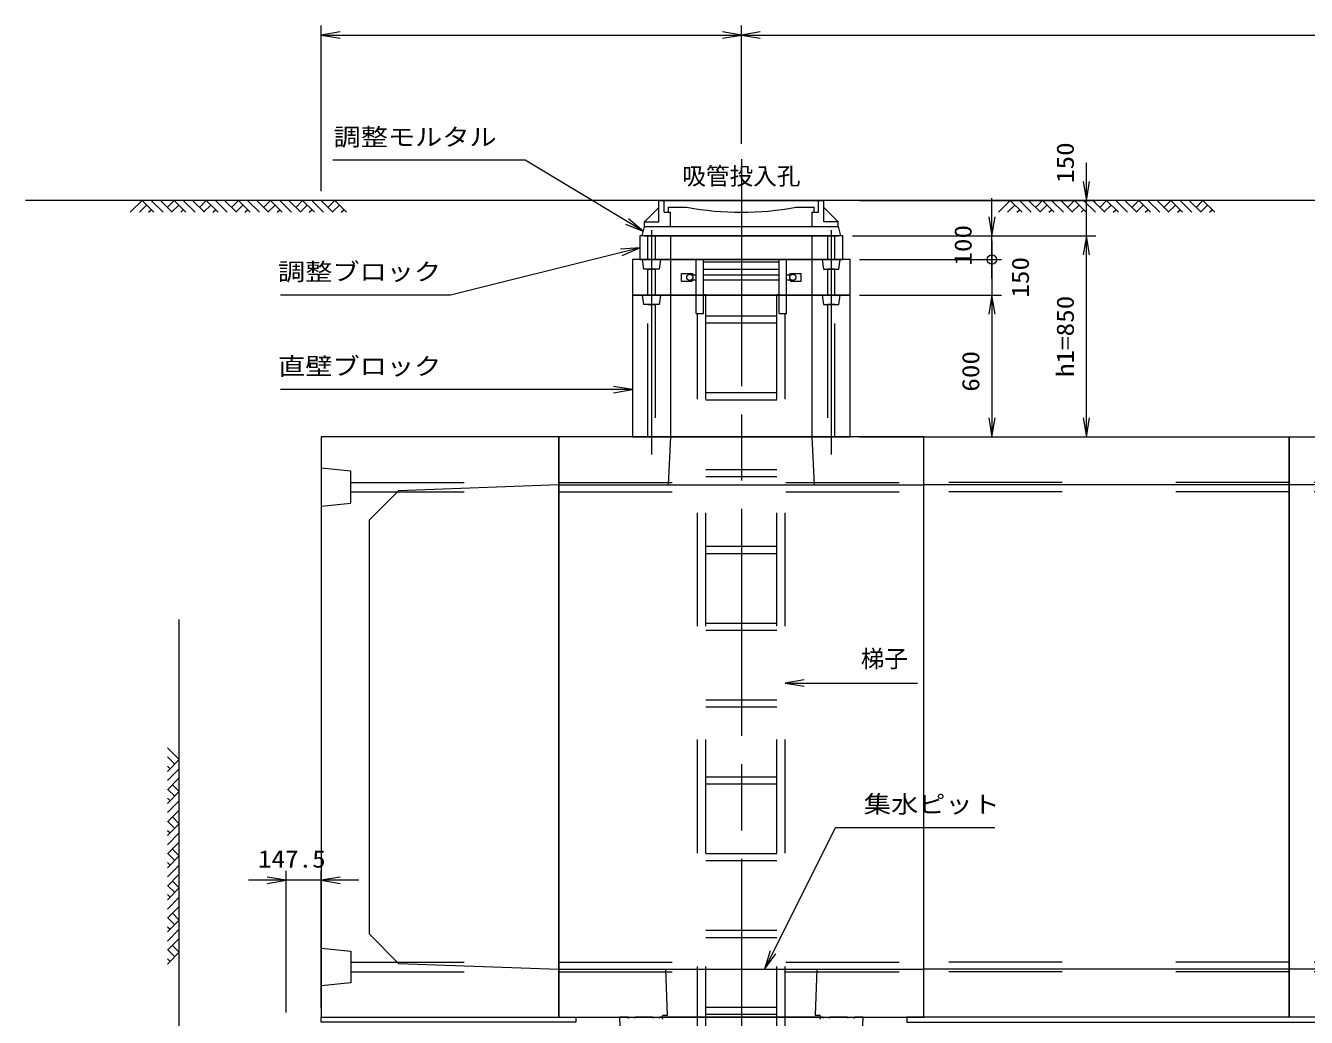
# Model space of a CAD drawing. Units: millimetres at full size. Extents: x 37600 to 71200, y -111040 to -87280.
# Drawn here: x 52600 to 58018, y -95486 to -91290 of the extents above; entities that cross this region are included whole.
import ezdxf
from ezdxf.enums import TextEntityAlignment as Align

# ---------------------------------------------------------------- set-up
doc = ezdxf.new("R2010")
doc.units = ezdxf.units.MM
doc.header["$LTSCALE"] = 80.0044
doc.linetypes.add('CHAIN', pattern=[18.5, 12, -1.5, 3.5, -1.5])
doc.linetypes.add('DASHED_SPACED', pattern=[12, 6, -6])
for name, color, linetype, lineweight in [('0_2', 4, 'Continuous', 13), ('FRP', 4, 'DASHED_SPACED', 13), ('寸法', 6, 'Continuous', 13), ('文字', 2, 'Continuous', 13), ('ﾊｯﾁﾝｸﾞ', 4, 'Continuous', 9)]:
    doc.layers.add(name, color=color, linetype=linetype, lineweight=lineweight)
doc.styles.add('ＭＳ ゴシック', font='')
doc.styles.get('ＭＳ ゴシック').set_extended_font_data('MS Gothic')

# ---------------------------------------------------------------- blocks, each defined once
blk = doc.blocks.new('open_arrow')
at = {"color": 0, "linetype": 'Continuous', "lineweight": -2}
blk.add_lwpolyline([(7.5, 1.25), (0, 0), (7.5, -1.25)], dxfattribs=at)
blk = doc.blocks.new('dimension_origin')
at = {"color": 0, "linetype": 'Continuous', "lineweight": -2}
blk.add_circle((0, 0), 1.25, dxfattribs=at)

msp = doc.modelspace()

# ---------------------------------------------------------------- linework, layer by layer
at = {"layer": '0_2', "color": 2, "linetype": 'CHAIN'}
for p, q in [((55627.5, -91855), (55627.5, -96454.49)), ((55247.5, -92155), (55247.5, -93105)), ((56007.5, -92155), (56007.5, -93105))]:
    msp.add_line(p, q, dxfattribs=at)
at = {"layer": '0_2'}
for p, q in [((68825, -92030), (52600, -92030)), ((55278.5, -92030), (55976.5, -92030)), ((55278.5, -92120), (55278.5, -92030)), ((55300.5, -92080), (55300.5, -92030)), ((55954.5, -92080), (55954.5, -92030)), ((55976.5, -92120), (55976.5, -92030)), ((55217.5, -92120), (55278.5, -92059)), ((55300.5, -92080), (55327.5, -92080)), ((55319, -92058), (55397.5, -92058)), ((55319, -92080), (55319, -92058)), ((55327.5, -92140), (55327.5, -92080)), ((55857.5, -92058), (55936, -92058)), ((55927.5, -92080), (55954.5, -92080)), ((55927.5, -92140), (55927.5, -92080)), ((55936, -92080), (55936, -92058)), ((55976.5, -92059), (56037.5, -92120)), ((55217.5, -92140), (55217.5, -92120)), ((55217.5, -92120), (55278.5, -92120)), ((55217.5, -92140), (56037.5, -92140)), ((56037.5, -92120), (55976.5, -92120)), ((56037.5, -92140), (56037.5, -92120)), ((55217.5, -92180), (56037.5, -92180))]:
    msp.add_line(p, q, dxfattribs=at)
at = {"layer": '0_2', "linetype": 'DASHED_SPACED'}
for p, q in [((53975, -93223), (54855, -93223)), ((54855, -93223), (56400, -93223)), ((57945, -93223), (56400, -93223)), ((59490, -93223), (57945, -93223)), ((53975, -93263), (54855, -93263)), ((54855, -93263), (56400, -93263)), ((57945, -93263), (56400, -93263)), ((59490, -93263), (57945, -93263)), ((53975, -95253), (54855, -95253)), ((53975, -95293), (54855, -95293)), ((54855, -95253), (56400, -95253)), ((54855, -95293), (56400, -95293)), ((57945, -95253), (56400, -95253)), ((57945, -95293), (56400, -95293)), ((59490, -95253), (57945, -95253)), ((59490, -95293), (57945, -95293))]:
    msp.add_line(p, q, dxfattribs=at)
at = {"layer": '0_2', "color": 3}
for p, q in [((54855, -93233), (56400, -93233)), ((57945, -93233), (56400, -93233)), ((59490, -93233), (57945, -93233)), ((54855, -95283), (56400, -95283)), ((57945, -95283), (56400, -95283)), ((59490, -95283), (57945, -95283))]:
    msp.add_line(p, q, dxfattribs=at)
at = {"layer": '0_2'}
msp.add_lwpolyline([(55217.5, -92140), (56037.5, -92140), (56047.5, -92180), (55207.5, -92180)], close=True, dxfattribs=at)
at = {"layer": '0_2', "color": 3}
for points in [[(55197.5, -92280), (56057.5, -92280), (56057.5, -92180), (55197.5, -92180)], [(55327.5, -92430), (55927.5, -92430), (55927.5, -92180), (55327.5, -92180)], [(55327.5, -92280), (55927.5, -92280), (55927.5, -92180), (55327.5, -92180)], [(55167.5, -92430), (56087.5, -92430), (56087.5, -92280), (55167.5, -92280)], [(55167.5, -93030), (56087.5, -93030), (56087.5, -92430), (55167.5, -92430)], [(55327.5, -93030), (55927.5, -93030), (55927.5, -92430), (55327.5, -92430)], [(54855, -93030), (53850, -93030), (53850, -95486), (54855, -95486)], [(54855, -95486), (56400, -95486), (56400, -93030), (54855, -93030)], [(55317.5, -93233), (55937.5, -93233), (55927.5, -93030), (55327.5, -93030)], [(57945, -95486), (56400, -95486), (56400, -93030), (57945, -93030)], [(59490, -95486), (57945, -95486), (57945, -93030), (59490, -93030)], [(55939.74, -95477), (55959.02, -95477), (55962.02, -95486), (55292.98, -95486), (55295.98, -95477), (55315.26, -95477), (55307.5, -95283), (55947.5, -95283)]]:
    msp.add_lwpolyline(points, close=True, dxfattribs=at)
at = {"layer": '0_2', "linetype": 'DASHED_SPACED'}
for points in [[(55262.5, -92280), (55232.5, -92280), (55232.5, -92180), (55262.5, -92180)], [(55992.5, -92280), (56022.5, -92280), (56022.5, -92180), (55992.5, -92180)], [(55280, -92320), (55215, -92320), (55210, -92280), (55285, -92280)], [(55975, -92320), (56040, -92320), (56045, -92280), (55970, -92280)], [(55262.5, -92430), (55232.5, -92430), (55232.5, -92320), (55262.5, -92320)], [(55992.5, -92430), (56022.5, -92430), (56022.5, -92320), (55992.5, -92320)], [(55280, -92470), (55215, -92470), (55210, -92430), (55285, -92430)], [(55262.5, -93030), (55232.5, -93030), (55232.5, -92470), (55262.5, -92470)], [(55975, -92470), (56040, -92470), (56045, -92430), (55970, -92430)], [(55992.5, -93030), (56022.5, -93030), (56022.5, -92470), (55992.5, -92470)], [(53850, -93323), (53975, -93310.5), (53975, -93175.5), (53850, -93163)], [(53850, -95193), (53975, -95205.5), (53975, -95340.5), (53850, -95353)]]:
    msp.add_lwpolyline(points, close=True, dxfattribs=at)
at = {"layer": '0_2', "color": 3}
for points in [[(55327.5, -92180), (55927.5, -92180), (55327.5, -92180)], [(54855, -93233), (54178, -93258), (54053, -93383), (54053, -95133), (54178, -95258), (54855, -95283)], [(55150.62, -95490.5), (55148.12, -95486), (55112.46, -95486), (55132.46, -95989)], [(55255.62, -95490.5), (55253.12, -95486), (55178.12, -95486), (55175.62, -95490.5)], [(55295.98, -95495), (55292.98, -95486), (55283.12, -95486), (55280.62, -95490.5)], [(55974.38, -95490.5), (55971.88, -95486), (55962.02, -95486), (55959.02, -95495)], [(56079.38, -95490.5), (56076.88, -95486), (56001.88, -95486), (55999.38, -95490.5)], [(56122.54, -95989), (56142.54, -95486), (56106.88, -95486), (56104.38, -95490.5)]]:
    msp.add_lwpolyline(points, dxfattribs=at)
at = {"layer": '0_2'}
msp.add_lwpolyline([(53702.5, -95806), (53250, -95806), (53250, -93803)], dxfattribs=at)
at = {"layer": '0_2', "color": 7}
msp.add_lwpolyline([(53850, -95486), (54927.5, -95486), (54927.5, -95506), (53850, -95506)], close=True, dxfattribs=at)
at = {"layer": '0_2'}
msp.add_arc((55627.5, -90866.73), 1213.27, 259.07231, 280.92769, dxfattribs=at)
at = {"layer": 'FRP'}
for p, q in [((55436.86, -92507.45), (55436.86, -92280)), ((55436.86, -92280), (55466.86, -92280)), ((55466.86, -92507.45), (55466.86, -92280)), ((55466.86, -92290), (55788.14, -92290)), ((55788.14, -92507.45), (55788.14, -92280)), ((55788.14, -92280), (55818.14, -92280)), ((55818.14, -92507.45), (55818.14, -92280)), ((55374.5, -92338.5), (55419.3, -92338.5)), ((55374.5, -92371.5), (55374.5, -92338.5)), ((55418.79, -92371.5), (55423.5, -92366)), ((55419.3, -92338.5), (55423.5, -92344)), ((55423.5, -92344), (55436.86, -92344)), ((55423.5, -92366), (55436.86, -92366)), ((55466.86, -92320), (55788.14, -92320)), ((55466.86, -92344), (55788.14, -92344)), ((55466.86, -92366), (55788.14, -92366)), ((55818.14, -92344), (55831.5, -92344)), ((55818.14, -92366), (55831.5, -92366)), ((55831.5, -92344), (55835.7, -92338.5)), ((55831.5, -92366), (55836.2, -92371.5)), ((55835.7, -92338.5), (55880.5, -92338.5)), ((55880.5, -92371.5), (55880.5, -92338.5)), ((55880.5, -92371.5), (55880.5, -92338.5)), ((55374.5, -92371.5), (55418.79, -92371.5)), ((55836.2, -92371.5), (55880.5, -92371.5)), ((55466.86, -92427.45), (55477.5, -92427.45)), ((55477.5, -95751), (55477.5, -92427.45)), ((55777.5, -95751), (55777.5, -92427.45)), ((55777.5, -92427.45), (55788.14, -92427.45)), ((55436.86, -92507.45), (55466.86, -92507.45)), ((55442.5, -95751), (55442.5, -92507.45)), ((55477.5, -92518), (55777.5, -92518)), ((55788.14, -92507.45), (55818.14, -92507.45)), ((55812.5, -95751), (55812.5, -92507.45)), ((55477.5, -92548), (55777.5, -92548)), ((55477.5, -92843), (55777.5, -92843)), ((55477.5, -92873), (55777.5, -92873)), ((55477.5, -93168), (55777.5, -93168)), ((55477.5, -93198), (55777.5, -93198)), ((55477.5, -93493), (55777.5, -93493)), ((55477.5, -93523), (55777.5, -93523)), ((55477.5, -93818), (55777.5, -93818)), ((55477.5, -93848), (55777.5, -93848)), ((55477.5, -94143), (55777.5, -94143)), ((55477.5, -94173), (55777.5, -94173)), ((55477.5, -94468), (55777.5, -94468)), ((55477.5, -94498), (55777.5, -94498)), ((55477.5, -94793), (55777.5, -94793)), ((55477.5, -94823), (55777.5, -94823)), ((55477.5, -95118), (55777.5, -95118)), ((55477.5, -95148), (55777.5, -95148)), ((55477.5, -95443), (55777.5, -95443)), ((55477.5, -95473), (55777.5, -95473))]:
    msp.add_line(p, q, dxfattribs=at)
for centre in [(55409.68, -92355), (55845.32, -92355)]:
    msp.add_circle(centre, 13, dxfattribs=at)
at = {"layer": '寸法'}
for p, q in [((53850, -91990), (53850, -91290)), ((53850, -91330), (55627.5, -91330)), ((55627.5, -91790), (55627.5, -91290)), ((55627.5, -91790), (55627.5, -91290)), ((55627.5, -91330), (64897.5, -91330)), ((57087.5, -92340), (57087.5, -91870)), ((56127.5, -92030), (57127.5, -92030)), ((56687.5, -92360), (56687.5, -92020)), ((56097.5, -92180), (56727.5, -92180)), ((56127.5, -92180), (57127.5, -92180)), ((56127.5, -92180), (57127.5, -92180)), ((56687.5, -92200), (56687.5, -92590)), ((57087.5, -93030), (57087.5, -92180)), ((56127.5, -92280), (56727.5, -92280)), ((56127.5, -92280), (56727.5, -92280)), ((56127.5, -92430), (56727.5, -92430)), ((56127.5, -92430), (56727.5, -92430)), ((56687.5, -92430), (56687.5, -93030)), ((56127.5, -93030), (57127.5, -93030)), ((56127.5, -93030), (56727.5, -93030)), ((54010, -94906), (53542.5, -94906)), ((53702.5, -95466), (53702.5, -94866)), ((53850, -95446), (53850, -94866))]:
    msp.add_line(p, q, dxfattribs=at)
for points in [[(55212.5, -92160), (55143.9, -92118.84), (54712.5, -91860), (53899.17, -91860)], [(55197.5, -92230), (55119.89, -92249.4), (54397.5, -92430), (53677.5, -92430)], [(55167.5, -92830), (55087.5, -92830), (54398.17, -92830), (53678.17, -92830)], [(55812.5, -94072), (55892.5, -94072), (56372.65, -94072)], [(55725.83, -95283), (55761.61, -95211.45), (56025.83, -94683), (56699.17, -94683)]]:
    msp.add_lwpolyline(points, dxfattribs=at)
at = {"layer": 'ﾊｯﾁﾝｸﾞ'}
for p, q in [((53042.35, -92080), (53092.35, -92030)), ((53092.35, -92030), (53142.35, -92080)), ((53131.24, -92030), (53181.24, -92080)), ((53170.13, -92030), (53220.13, -92080)), ((53199.18, -92059.05), (53228.24, -92030)), ((53228.24, -92030), (53278.24, -92080)), ((53267.13, -92030), (53317.13, -92080)), ((53306.02, -92030), (53356.02, -92080)), ((53335.07, -92059.05), (53364.12, -92030)), ((53364.12, -92030), (53414.12, -92080)), ((53403.01, -92030), (53453.01, -92080)), ((53441.9, -92030), (53491.9, -92080)), ((53470.95, -92059.05), (53500, -92030)), ((53500, -92030), (53550, -92080)), ((53538.89, -92030), (53588.89, -92080)), ((53577.78, -92030), (53627.78, -92080)), ((53606.83, -92059.05), (53635.88, -92030)), ((53635.88, -92030), (53685.88, -92080)), ((53674.77, -92030), (53724.77, -92080)), ((53713.66, -92030), (53763.66, -92080)), ((53742.71, -92059.05), (53771.76, -92030)), ((53771.76, -92030), (53821.76, -92080)), ((53810.65, -92030), (53860.65, -92080)), ((53849.54, -92030), (53899.54, -92080)), ((53878.59, -92059.05), (53907.65, -92030)), ((53907.65, -92030), (53957.65, -92080)), ((56714.85, -92080), (56764.85, -92030)), ((56764.85, -92030), (56814.85, -92080)), ((56803.74, -92030), (56853.74, -92080)), ((56842.63, -92030), (56892.63, -92080)), ((56871.68, -92059.05), (56900.74, -92030)), ((56900.74, -92030), (56950.74, -92080)), ((56939.63, -92030), (56989.63, -92080)), ((56978.52, -92030), (57028.52, -92080)), ((57007.57, -92059.05), (57036.62, -92030)), ((57036.62, -92030), (57086.62, -92080)), ((57075.51, -92030), (57125.51, -92080)), ((57114.4, -92030), (57164.4, -92080)), ((57143.45, -92059.05), (57172.5, -92030)), ((57172.5, -92030), (57222.5, -92080)), ((57211.39, -92030), (57261.39, -92080)), ((57250.28, -92030), (57300.28, -92080)), ((57279.33, -92059.05), (57308.38, -92030)), ((57308.38, -92030), (57358.38, -92080)), ((57347.27, -92030), (57397.27, -92080)), ((57386.16, -92030), (57436.16, -92080)), ((57415.21, -92059.05), (57444.26, -92030)), ((57444.26, -92030), (57494.26, -92080)), ((57483.15, -92030), (57533.15, -92080)), ((57522.04, -92030), (57572.04, -92080)), ((57551.09, -92059.05), (57580.15, -92030)), ((57580.15, -92030), (57630.15, -92080)), ((53081.24, -92080), (53111.8, -92049.44)), ((53120.13, -92080), (53131.24, -92068.89)), ((53218.63, -92078.5), (53247.68, -92049.44)), ((53256.02, -92080), (53267.13, -92068.89)), ((53354.51, -92078.5), (53383.56, -92049.44)), ((53391.9, -92080), (53403.01, -92068.89)), ((53490.39, -92078.5), (53519.44, -92049.44)), ((53527.78, -92080), (53538.89, -92068.89)), ((53626.28, -92078.5), (53655.33, -92049.44)), ((53663.66, -92080), (53674.77, -92068.89)), ((53762.16, -92078.5), (53791.21, -92049.44)), ((53799.54, -92080), (53810.65, -92068.89)), ((53898.04, -92078.5), (53927.09, -92049.44)), ((53935.43, -92080), (53946.54, -92068.89)), ((56753.74, -92080), (56784.3, -92049.44)), ((56792.63, -92080), (56803.74, -92068.89)), ((56891.13, -92078.5), (56920.18, -92049.44)), ((56928.52, -92080), (56939.63, -92068.89)), ((57027.01, -92078.5), (57056.06, -92049.44)), ((57064.4, -92080), (57075.51, -92068.89)), ((57162.89, -92078.5), (57191.94, -92049.44)), ((57200.28, -92080), (57211.39, -92068.89)), ((57298.78, -92078.5), (57327.83, -92049.44)), ((57336.16, -92080), (57347.27, -92068.89)), ((57434.66, -92078.5), (57463.71, -92049.44)), ((57472.04, -92080), (57483.15, -92068.89)), ((57570.54, -92078.5), (57599.59, -92049.44)), ((57607.93, -92080), (57619.04, -92068.89)), ((53200, -94345.35), (53250, -94395.35)), ((53200, -94384.24), (53230.56, -94414.8)), ((53250, -94395.35), (53200, -94445.35)), ((53200, -94423.13), (53211.11, -94434.24)), ((53250, -94434.24), (53200, -94484.24)), ((53250, -94473.13), (53200, -94523.13)), ((53250, -94531.24), (53200, -94581.24)), ((53201.5, -94521.63), (53230.56, -94550.68)), ((53220.95, -94502.18), (53250, -94531.24)), ((53200, -94559.02), (53211.11, -94570.13)), ((53250, -94570.13), (53200, -94620.13)), ((53250, -94609.02), (53200, -94659.02)), ((53220.95, -94638.07), (53250, -94667.12)), ((53250, -94667.12), (53200, -94717.12)), ((53200, -94694.9), (53211.11, -94706.01)), ((53201.5, -94657.51), (53230.56, -94686.56)), ((53250, -94706.01), (53200, -94756.01)), ((53250, -94744.9), (53200, -94794.9)), ((53250, -94803), (53200, -94853)), ((53201.5, -94793.39), (53230.56, -94822.44)), ((53220.95, -94773.95), (53250, -94803)), ((53200, -94830.78), (53211.11, -94841.89)), ((53250, -94841.89), (53200, -94891.89)), ((53250, -94880.78), (53200, -94930.78)), ((53220.95, -94909.83), (53250, -94938.88)), ((53250, -94938.88), (53200, -94988.88)), ((53200, -94966.66), (53211.11, -94977.77)), ((53201.5, -94929.28), (53230.56, -94958.33)), ((53250, -94977.77), (53200, -95027.77)), ((53250, -95016.66), (53200, -95066.66)), ((53250, -95074.76), (53200, -95124.76)), ((53201.5, -95065.16), (53230.56, -95094.21)), ((53220.95, -95045.71), (53250, -95074.76)), ((53200, -95102.54), (53211.11, -95113.65)), ((53250, -95113.65), (53200, -95163.65)), ((53250, -95152.54), (53200, -95202.54)), ((53220.95, -95181.59), (53250, -95210.65)), ((53250, -95210.65), (53200, -95260.65)), ((53200, -95238.43), (53211.11, -95249.54)), ((53201.5, -95201.04), (53230.56, -95230.09))]:
    msp.add_line(p, q, dxfattribs=at)
msp.add_lwpolyline([(56327.5, -95506), (64197.5, -95506), (64197.5, -95486), (56327.5, -95486)], close=True, dxfattribs=at)

# ---------------------------------------------------------------- block references
at = {"layer": '寸法', "xscale": 10.7, "yscale": 10.7}
for p in [(53850, -91330), (55627.5, -91330), (55812.5, -94072), (53850, -94906)]:
    msp.add_blockref('open_arrow', p, dxfattribs=at)
at = {"layer": '寸法'}
for name, p, xscale, yscale, rotation in [('open_arrow', (55627.5, -91330), 10.7, 10.7, 180), ('open_arrow', (57087.5, -92030), 10.7, 10.7, 90), ('open_arrow', (56687.5, -92180), 10.7, 10.7, 90), ('open_arrow', (55212.5, -92160), 10.7, 10.7, 149), ('open_arrow', (57087.5, -92180), 10.7, 10.7, 270), ('open_arrow', (57087.5, -92180), 10.7, 10.7, 270), ('open_arrow', (55197.5, -92230), 10.7, 10.7, 194), ('dimension_origin', (56687.5, -92280), 16, 16, 90), ('dimension_origin', (56687.5, -92280), 16, 16, 270), ('open_arrow', (56687.5, -92430), 10.7, 10.7, 270), ('open_arrow', (56687.5, -92430), 10.7, 10.7, 270), ('open_arrow', (55167.5, -92830), 10.7, 10.7, 180), ('open_arrow', (56687.5, -93030), 10.7, 10.7, 90), ('open_arrow', (57087.5, -93030), 10.7, 10.7, 90), ('open_arrow', (53702.5, -94906), 10.7, 10.7, 180), ('open_arrow', (55725.83, -95283), 10.7, 10.7, 63.4)]:
    msp.add_blockref(name, p, dxfattribs=dict(at, xscale=xscale, yscale=yscale, rotation=rotation))

# ---------------------------------------------------------------- texts
at = {"layer": '寸法', "style": 'ＭＳ ゴシック', "width": 1.15}
for s, p in [('調整モルタル', (54592.5, -91820)), ('調整ブロック', (54357.5, -92390)), ('直壁ブロック', (54358.17, -92790))]:
    msp.add_text(s, height=73.31, dxfattribs=at).set_placement(p, align=Align.BOTTOM_RIGHT)
for s, p in [('150', (56997.5, -91870)), ('100', (56565.09, -92219.58)), ('150', (56807.44, -92355)), ('h1=850', (56997.5, -92605)), ('600', (56597.5, -92752.89))]:
    msp.add_text(s, height=73.31, rotation=90, dxfattribs=at).set_placement(p, align=Align.MIDDLE_CENTER)
at = {"layer": '寸法', "color": 3, "style": 'ＭＳ ゴシック'}
msp.add_text('梯子', height=73.31, dxfattribs=at).set_placement((56132.5, -93932), align=Align.TOP_LEFT)
at = {"layer": '寸法', "style": 'ＭＳ ゴシック', "width": 1.15}
msp.add_text('集水ピット', height=73.31, dxfattribs=at).set_placement((56145.83, -94643), align=Align.BOTTOM_LEFT)
msp.add_text('147.5', height=73.31, dxfattribs=at).set_placement((53726, -94816), align=Align.MIDDLE_CENTER)
at = {"layer": '文字', "style": 'ＭＳ ゴシック'}
msp.add_text('吸管投入孔', height=73.31, dxfattribs=at).set_placement((55627.5, -91890), align=Align.TOP_CENTER)

doc.saveas('drawing.dxf')
